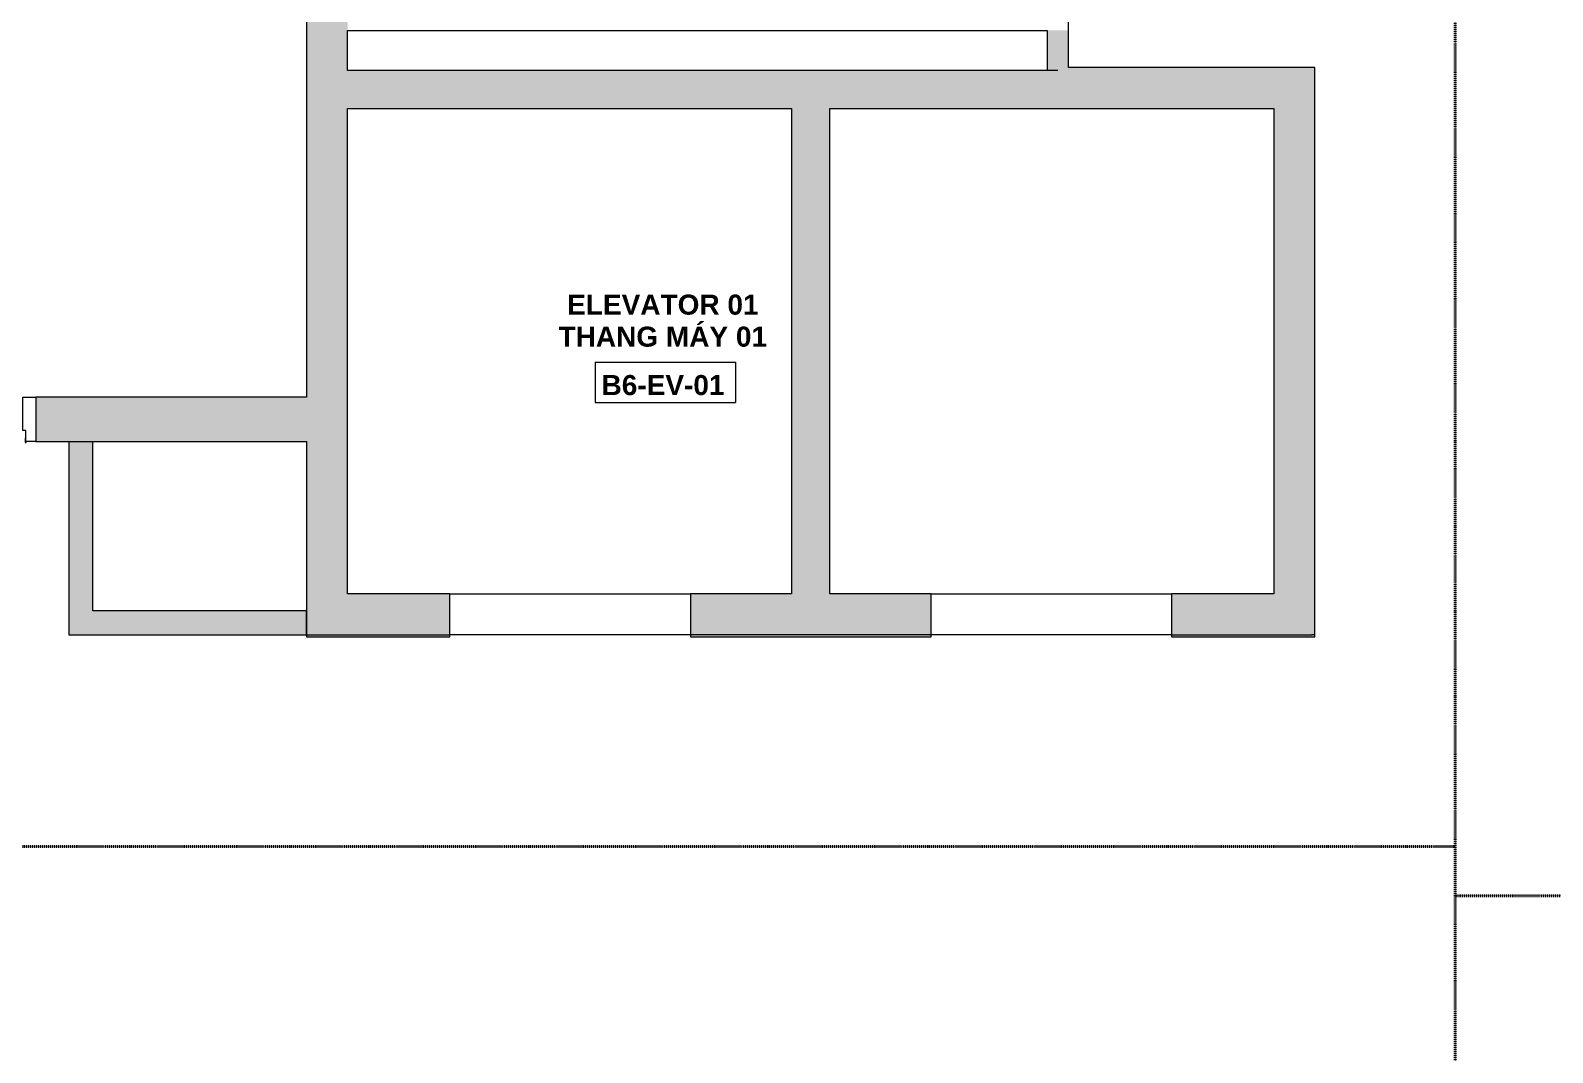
# Model space of a CAD drawing. Header units: millimetres. Extents: x -31340 to 17660, y 19597 to 75297.
# Drawn here: x -11581 to -3990, y 66628 to 71727 of the extents above; entities that cross this region are included whole.
import ezdxf

# ---------------------------------------------------------------- set-up
doc = ezdxf.new("R2010")
doc.units = ezdxf.units.MM
doc.linetypes.add('dash 1-1', pattern=[2, 1, -1])
for name, color, linetype, lineweight in [('A-AREA-IDEN', 2, 'Continuous', 9), ('A-DETL', 90, 'Continuous', 5), ('A-DOOR', 31, 'Continuous', 5), ('A-WALL', 113, 'Continuous', 5), ('A-WALL-PATT', 111, 'Continuous', 5), ('I-WALL', 2, 'Continuous', 5)]:
    doc.layers.add(name, color=color, linetype=linetype, lineweight=lineweight)
doc.styles.add('Arial_B', font='arialbd.ttf', dxfattribs={"height": 100})

# ---------------------------------------------------------------- blocks, each defined once
blk = doc.blocks.new('DP3-D303 - DP3-D303-9166974-3rd Traffic Floor Plan - Pedestrian')
at = {"layer": 'A-DOOR'}
for p, q in [((-500, 110), (-435, 110)), ((-435, 110), (-435, -56)), ((435, 110), (500, 110)), ((435, -56), (435, 110)), ((-450, -56), (-450, -110)), ((-435, -56), (-450, -56)), ((450, -56), (435, -56)), ((450, -94.1), (450, -56)), ((-450, -110), (-500, -110)), ((447, -94.1), (447, -113.1)), ((450, -94.1), (447, -94.1)), ((450, -108.5), (450, -94.1)), ((500, -110), (450.7, -110))]:
    blk.add_line(p, q, dxfattribs=at)
for centre, radius, start, end in [((450, -113.1), 3, 180, 69.32111), ((450, -113.1), 3, 238.66379, 311.99353), ((450, -113.1), 3, 238.66379, 311.99353), ((450, -113.1), 3, 238.66379, 311.99353), ((450, -113.1), 3, 238.66379, 311.99353), ((450, -113.1), 3, 238.66379, 311.99353), ((450, -113.1), 3, 238.66379, 311.99353), ((450, -113.1), 3, 238.66379, 311.99353), ((452.2, -108.4), 2.19, 183.06617, 239.07533)]:
    blk.add_arc(centre, radius, start, end, dxfattribs=at)
blk = doc.blocks.new('Room Tag - Room Tag-8377849-3rd Traffic Floor Plan - Pedestrian')
at = {"layer": 'A-AREA-IDEN'}
for p, q in [((-7, -0.80625), (-7, -4.80625)), ((-7, -0.80625), (7, -0.80625)), ((7, -0.80625), (7, -4.80625)), ((-7, -4.80625), (7, -4.80625))]:
    blk.add_line(p, q, dxfattribs=at)

msp = doc.modelspace()

# ---------------------------------------------------------------- hatches: boundary and pattern name
at = {"layer": 'A-WALL-PATT'}
for points in [[(-10204.9, 71527), (-9999.9, 71527), (-9999.9, 71832), (-10204.9, 71832), (-10204.9, 71682.8)], [(-6457.4, 71527), (-6457.4, 71542), (-6404.9, 71542), (-6404.9, 71727), (-6509.9, 71727), (-6509.9, 71527)], [(-9999.9, 68712), (-9999.9, 71527), (-10204.9, 71527), (-10204.9, 68712)], [(-6457.4, 71337), (-6457.4, 71527), (-9999.9, 71527), (-9999.9, 71337), (-7594.9, 71337)], [(-5661.5, 71337), (-5174.9, 71337), (-5174.9, 71542), (-6457.4, 71542), (-6457.4, 71337)], [(-7594.9, 68917), (-7594.9, 71337), (-7784.9, 71337), (-7784.9, 68917)], [(-5189.9, 68712), (-5174.9, 68712), (-5174.9, 71337), (-5379.9, 71337), (-5379.9, 68917), (-5189.9, 68917)], [(-11389.9, 68832), (-11269.9, 68832), (-11269.9, 69677), (-11389.9, 69677), (-11389.9, 69044.1)], [(-11389.9, 68712), (-10204.9, 68712), (-10204.9, 68832), (-11389.9, 68832)]]:
    msp.add_hatch(color=256, dxfattribs=at).paths.add_polyline_path(points)
h = msp.add_hatch(color=256, dxfattribs=at)
h.paths.add_polyline_path([(-11554.9, 69677), (-10204.9, 69677), (-10204.9, 69897), (-11554.9, 69897)])
h.paths.add_polyline_path([(-12554.9, 69677), (-12554.9, 69897), (-20179.9, 69897), (-20179.9, 69677), (-12598.9, 69677)])
h.paths.add_polyline_path([(-23274.9, 69677), (-21779.9, 69677), (-21779.9, 69897), (-23274.9, 69897)])
h = msp.add_hatch(color=256, dxfattribs=at)
h.paths.add_polyline_path([(-5889.9, 68712), (-5189.9, 68712), (-5189.9, 68917), (-5889.9, 68917)])
h.paths.add_polyline_path([(-7594.9, 68712), (-7089.9, 68712), (-7089.9, 68917), (-8289.9, 68917), (-8289.9, 68712), (-7784.9, 68712)])
h.paths.add_polyline_path([(-9489.9, 68712), (-9489.9, 68917), (-9999.9, 68917), (-9999.9, 68712)])
h = msp.add_hatch(color=256, dxfattribs=at)
h.paths.add_polyline_path([(-5174.9, 68702), (-5174.9, 68712), (-5889.9, 68712), (-5889.9, 68702), (-5661.5, 68702)])
h.paths.add_polyline_path([(-7089.9, 68702), (-7089.9, 68712), (-8289.9, 68712), (-8289.9, 68702)])
h.paths.add_polyline_path([(-10204.9, 68702), (-9489.9, 68702), (-9489.9, 68712), (-10204.9, 68712)])

# ---------------------------------------------------------------- linework, layer by layer
at = {"layer": 'A-DETL', "linetype": 'dash 1-1', "lineweight": 40}
for p, q in [((-4474.9, 72151), (-4474.9, 23251)), ((-22474.9, 67657), (-4474.9, 67657)), ((-4474.9, 67409.5), (15000.1, 67409.5))]:
    msp.add_line(p, q, dxfattribs=at)
at = {"layer": 'A-WALL', "lineweight": 15}
for p, q in [((-6404.9, 71542), (-6404.9, 73192)), ((-10204.9, 71832), (-10204.9, 71527)), ((-9999.9, 71527), (-9999.9, 71727)), ((-9999.9, 71727), (-6509.9, 71727)), ((-6509.9, 71727), (-6509.9, 71527)), ((-10204.9, 71527), (-10204.9, 69897)), ((-6457.4, 71527), (-9999.9, 71527)), ((-5174.9, 71542), (-6404.9, 71542)), ((-5174.9, 68712), (-5174.9, 71542)), ((-9999.9, 71337), (-7784.9, 71337)), ((-9999.9, 68917), (-9999.9, 71337)), ((-7784.9, 71337), (-7784.9, 68917)), ((-7594.9, 68917), (-7594.9, 71337)), ((-7594.9, 71337), (-6457.4, 71337)), ((-6457.4, 71337), (-5379.9, 71337)), ((-5379.9, 71337), (-5379.9, 68917)), ((-10204.9, 69897), (-11554.9, 69897)), ((-11554.9, 69897), (-11554.9, 69677)), ((-11554.9, 69677), (-10204.9, 69677)), ((-11389.9, 69677), (-11389.9, 68712)), ((-11269.9, 68832), (-11269.9, 69677)), ((-10204.9, 69677), (-10204.9, 68712)), ((-9489.9, 68917), (-9999.9, 68917)), ((-9489.9, 68712), (-9489.9, 68917)), ((-7784.9, 68917), (-8289.9, 68917)), ((-8289.9, 68917), (-8289.9, 68712)), ((-7089.9, 68917), (-7594.9, 68917)), ((-7089.9, 68712), (-7089.9, 68917)), ((-5379.9, 68917), (-5889.9, 68917)), ((-5889.9, 68917), (-5889.9, 68712)), ((-10204.9, 68832), (-11269.9, 68832)), ((-10204.9, 68712), (-10204.9, 68832)), ((-11389.9, 68712), (-9489.9, 68712)), ((-5889.9, 68712), (-5189.9, 68712))]:
    msp.add_line(p, q, dxfattribs=at)
at = {"layer": 'A-WALL'}
for p, q in [((-9489.9, 68917), (-8289.9, 68917)), ((-7089.9, 68917), (-5889.9, 68917)), ((-8289.9, 68712), (-9489.9, 68712)), ((-5889.9, 68712), (-7089.9, 68712))]:
    msp.add_line(p, q, dxfattribs=at)
at = {"layer": 'I-WALL', "lineweight": 15}
for p, q in [((-10204.9, 68712), (-10204.9, 68702)), ((-9489.9, 68702), (-9489.9, 68712)), ((-7089.9, 68712), (-8289.9, 68712)), ((-8289.9, 68712), (-8289.9, 68702)), ((-7089.9, 68702), (-7089.9, 68712)), ((-5889.9, 68712), (-5889.9, 68702)), ((-5174.9, 68712), (-5189.9, 68712)), ((-5174.9, 68702), (-5174.9, 68712)), ((-10204.9, 68702), (-9489.9, 68702)), ((-8289.9, 68702), (-7089.9, 68702)), ((-5889.9, 68702), (-5174.9, 68702))]:
    msp.add_line(p, q, dxfattribs=at)

# ---------------------------------------------------------------- block references
at = {"layer": 'A-AREA-IDEN', "xscale": 49.99999999999998, "yscale": 49.99999999999998, "zscale": 49.99999999999998}
msp.add_blockref('Room Tag - Room Tag-8377849-3rd Traffic Floor Plan - Pedestrian', (-8415.2, 70111.9), dxfattribs=at)
at = {"layer": 'A-DOOR'}
msp.add_blockref('DP3-D303 - DP3-D303-9166974-3rd Traffic Floor Plan - Pedestrian', (-12054.9, 69787), dxfattribs=at)

# ---------------------------------------------------------------- texts
at = {"layer": 'A-AREA-IDEN', "char_height": 100, "attachment_point": 1, "style": 'Arial_B'}
for s, insert, width in [('ELEVATOR 01', (-8904.6, 70409.2), 1182.489), ('THANG MÁY 01', (-8947.6, 70249.5), 1286.708), ('B6-EV-01', (-8733.1, 70008.1), 757.595)]:
    msp.add_mtext(s, dxfattribs=dict(at, insert=insert, width=width))

doc.saveas('drawing.dxf')
